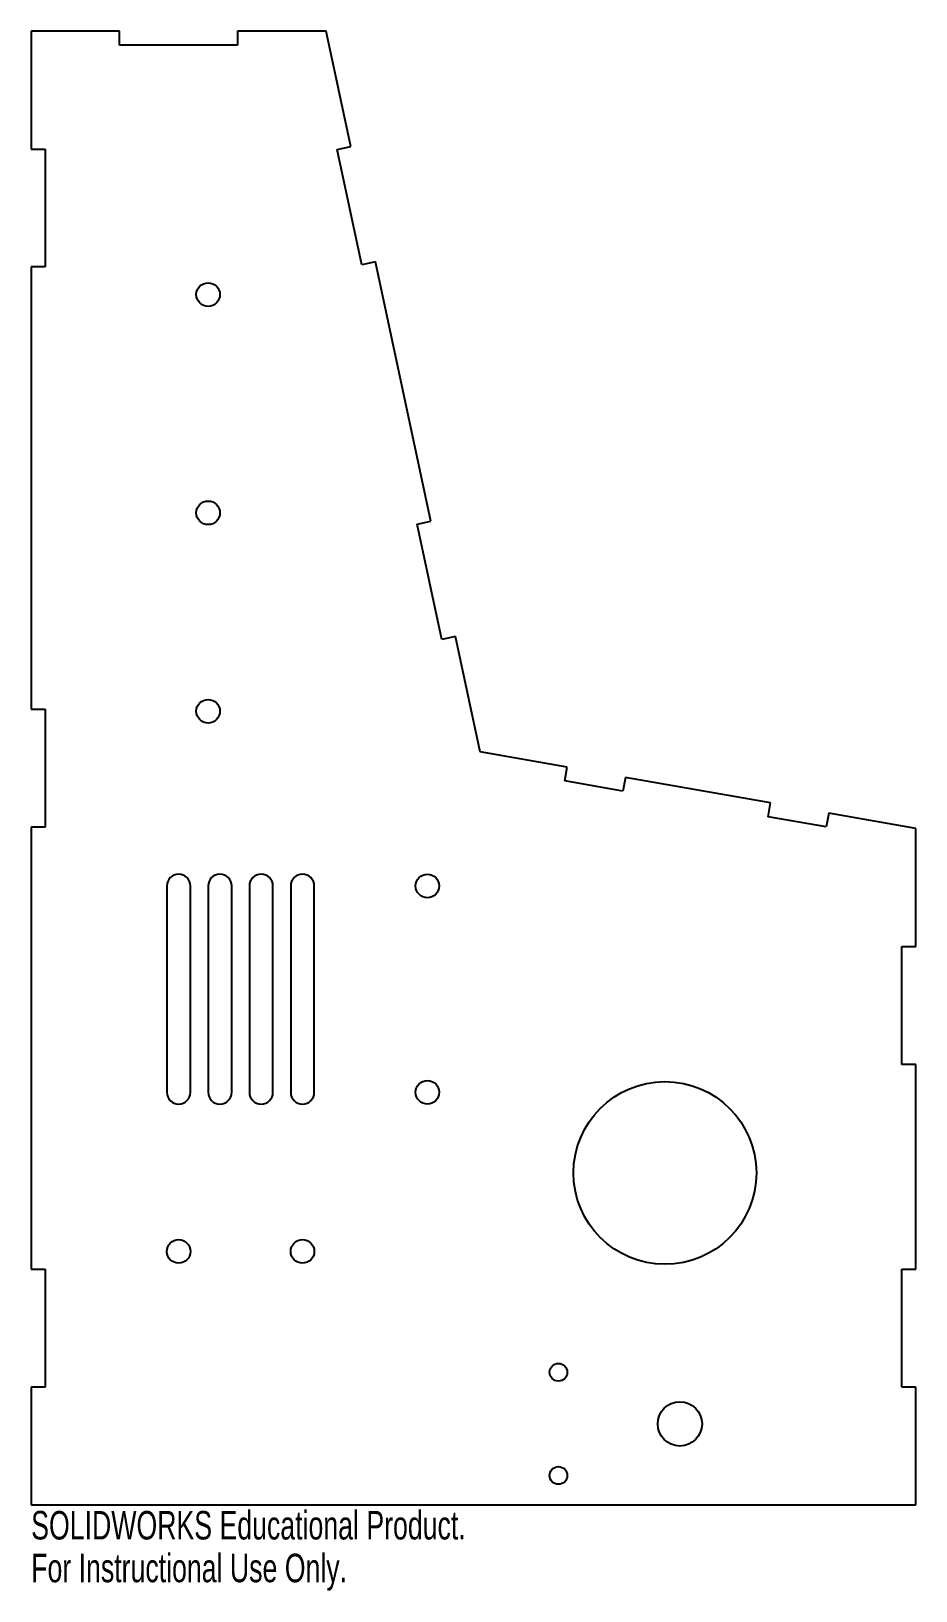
# Model space of a CAD drawing. Header units: millimetres. Extents: x 0 to 150, y -15 to 250.
import ezdxf

# ---------------------------------------------------------------- set-up
doc = ezdxf.new("R2010")
doc.units = ezdxf.units.MM
doc.styles.add('SLDTEXTSTYLE0', font='TXT', dxfattribs={"width": 0.7})

msp = doc.modelspace()

# ---------------------------------------------------------------- linework, layer by layer
at = {"color": 7, "linetype": 'Continuous', "lineweight": 25}
for p, q in [((15, 250), (0, 250)), ((0, 250), (0, 230)), ((15, 247.64), (15, 250)), ((50, 250), (35, 250)), ((35, 250), (35, 247.64)), ((54.18, 230.44), (50, 250)), ((35, 247.64), (15, 247.64)), ((51.87, 229.95), (54.18, 230.44)), ((0, 230), (2.36, 230)), ((2.36, 230), (2.36, 210)), ((56.05, 210.39), (51.87, 229.95)), ((2.36, 210), (0, 210)), ((0, 210), (0, 135)), ((58.36, 210.88), (56.05, 210.39)), ((67.77, 166.88), (58.36, 210.88)), ((65.46, 166.39), (67.77, 166.88)), ((69.65, 146.83), (65.46, 166.39)), ((71.96, 147.32), (69.65, 146.83)), ((76.14, 127.76), (71.96, 147.32)), ((0, 135), (2.36, 135)), ((2.36, 135), (2.36, 115)), ((90.91, 125.16), (76.14, 127.76)), ((90.5, 122.83), (90.91, 125.16)), ((100.35, 121.1), (90.5, 122.83)), ((100.76, 123.42), (100.35, 121.1)), ((125.38, 119.08), (100.76, 123.42)), ((124.97, 116.75), (125.38, 119.08)), ((134.82, 115.02), (124.97, 116.75)), ((135.23, 117.34), (134.82, 115.02)), ((150, 114.74), (135.23, 117.34)), ((2.36, 115), (0, 115)), ((0, 115), (0, 40)), ((150, 94.74), (150, 114.74)), ((23, 105), (23, 70)), ((27, 70), (27, 105)), ((30, 105), (30, 70)), ((34, 70), (34, 105)), ((37, 105), (37, 70)), ((41, 70), (41, 105)), ((44, 105), (44, 70)), ((48, 70), (48, 105)), ((147.64, 74.74), (147.64, 94.74)), ((147.64, 94.74), (150, 94.74)), ((150, 74.74), (147.64, 74.74)), ((150, 40), (150, 74.74)), ((0, 40), (2.36, 40)), ((2.36, 40), (2.36, 20)), ((147.64, 20), (147.64, 40)), ((147.64, 40), (150, 40)), ((0, 20), (0, 0)), ((2.36, 20), (0, 20)), ((150, 20), (147.64, 20)), ((150, 0), (150, 20)), ((0, 0), (150, 0))]:
    msp.add_line(p, q, dxfattribs=at)
for centre, radius in [((30, 205.32), 2), ((30, 168.3), 2), ((30, 134.64), 2), ((67.18, 105), 2), ((67.18, 70), 2), ((107.46, 56.32), 15.5), ((25, 43.01), 2), ((46, 43.01), 2), ((89.4, 22.5), 1.5), ((110, 13.75), 3.75), ((89.4, 5), 1.5)]:
    msp.add_circle(centre, radius, dxfattribs=at)
for centre, start, end in [((25, 105), 0, 180), ((32, 105), 0, 180), ((39, 105), 0, 180), ((46, 105), 0, 180), ((25, 70), 180, 0), ((32, 70), 180, 0), ((39, 70), 180, 0), ((46, 70), 180, 0)]:
    msp.add_arc(centre, 2, start, end, dxfattribs=at)

# ---------------------------------------------------------------- texts
at = {"color": 7, "linetype": 'Continuous', "char_height": 4.8336, "attachment_point": 1, "style": 'SLDTEXTSTYLE0'}
for s, insert in [('SOLIDWORKS Educational Product.', (0, -1.02)), ('For Instructional Use Only.', (0, -8.27))]:
    msp.add_mtext(s, dxfattribs=dict(at, insert=insert))

doc.saveas('drawing.dxf')
